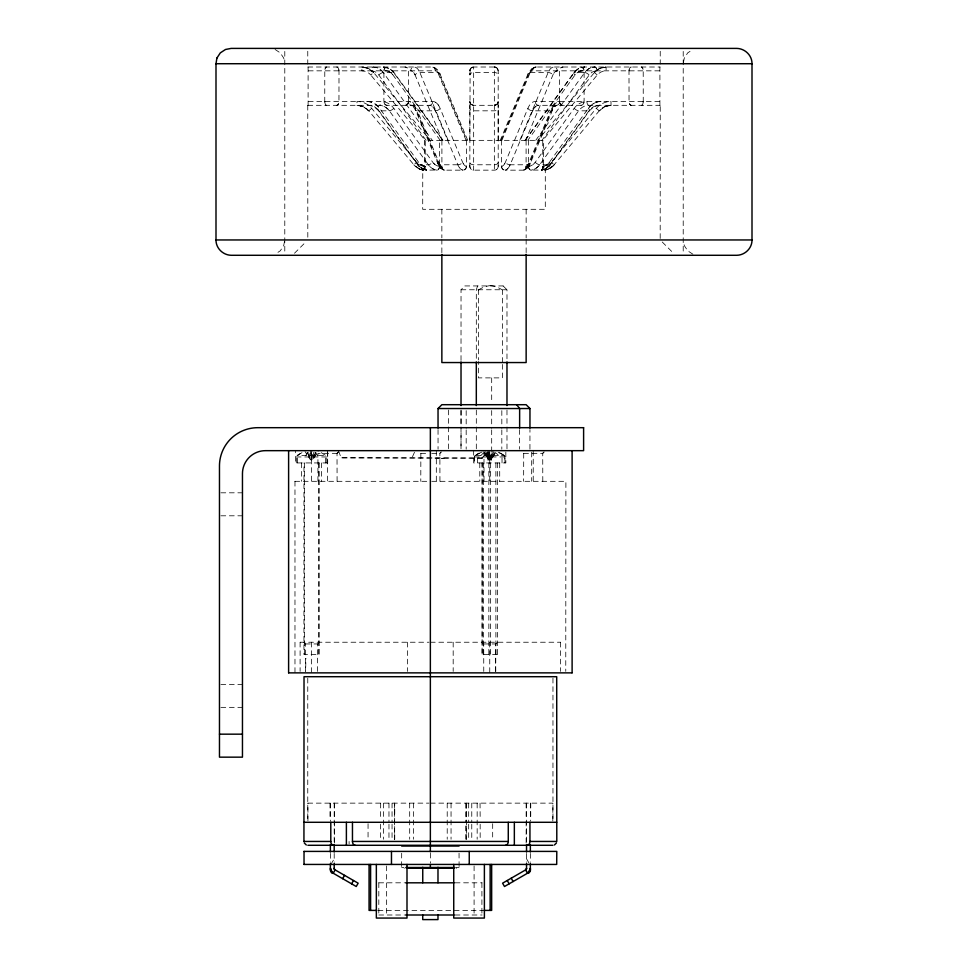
<?xml version="1.0" encoding="UTF-8"?>
<svg xmlns="http://www.w3.org/2000/svg" width="968" height="968" viewBox="0 0 968 968"><rect width="100%" height="100%" fill="white"/><g stroke="black" fill="none" stroke-linecap="round" stroke-linejoin="round"><path stroke-width="0.73" stroke-dasharray="4.84 3.63" d="M308.102 67.046L308.102 105.27M307.933 820.816L307.945 803.137M461.022 410.069L461.01 449.164L461.058 429.901M461.022 360.435L461.034 289.759L464.991 285.935M469.819 165.141L469.819 166.399A3.799 3.69 -90 0 0 473.654 170.15L494.346 170.162A3.799 3.739 69 0 0 498.205 166.399L498.181 70.833L497.056 68.123L494.346 67.01L473.654 67.01L470.097 69.43L469.819 166.399A3.799 3.739 -69 0 0 473.654 170.138L473.654 67.022A3.836 3.824 68.3 0 0 469.819 70.833A3.836 3.836 0 0 1 473.654 67.01A3.836 3.824 90 0 0 469.831 70.833M469.819 140.348L469.819 108.888M469.819 105.464L469.819 108.368A3.836 2.456 0 0 0 473.654 110.824L494.346 110.824A3.836 2.456 0 0 0 498.181 108.368L498.181 105.464M469.819 73.229L469.819 74.972A3.836 2.456 0 0 1 473.654 72.515L494.346 72.515A3.836 2.456 0 0 1 498.181 74.972L498.181 73.229M498.181 165.141L498.181 166.399A3.799 3.69 90 0 1 494.346 170.15L494.346 67.022A3.836 3.824 -68.3 0 1 498.181 70.833A3.836 3.836 0 0 0 494.346 67.01A3.836 3.824 -90 0 1 498.169 70.833M498.181 140.348L498.181 108.888M529.944 449.164L529.956 429.598M659.91 105.294L659.91 67.022M660.188 238.455L660.236 105.318M326.906 462.934L326.712 456.109L321.182 452.625M394.69 839.256L394.714 834.743M401.684 853.195L401.635 867.497L404.334 868.26M420.85 453.351L420.79 481.314M474.526 456.497L474.429 462.934L474.647 456.109L479.136 453.121A24.515 24.357 -90 0 0 475.264 455.48L474.683 456.109M523.712 453.351L523.64 481.314M303.831 642.232L305.561 643.95L305.61 671.429L305.936 658.409M317.589 671.429L317.637 643.95L319.367 642.232M495.737 671.429L495.785 643.95L497.516 642.232M489.07 451.838L481.689 458.336L487.376 452.588M499.573 452.806L504.812 456.109L504.981 462.934L504.848 456.109L498.266 452.213M493.813 451.572L489.929 459.788L490.086 452.298M380.678 803.137L380.557 818.94M495.108 452.746L490.558 459.788L490.703 452.939M316.088 452.746L312.083 459.788L312.555 450.81M490.558 459.788L491.345 450.81M495.495 452.746L490.764 459.788L491.599 452.298M296.293 462.934L296.486 456.109L301.98 452.637M313.801 452.298L312.809 459.788L310.389 459.788L305.053 451.572M492.301 450.81L491.03 459.788L488.465 459.788L484.29 452.746M488.053 455.48L487.957 462.934M307.11 452.746L311.115 459.788L312.277 452.939M490.764 459.788L492.228 451.572M284.507 241.371L283.709 245.594L280.296 250.797L277.175 252.842M683.493 62.315L684.291 58.08L687.703 52.889L692.906 49.477M459.05 853.195L459.098 867.497L456.109 868.26M485.682 451.572L489.554 459.788L491.72 452.939M477.599 285.935L476.316 289.759L476.316 360.435M315.241 452.939L312.809 459.788L318.145 451.572M414.486 452.286L411.763 458.336M501.085 140.348L528.359 74.972A3.836 2.13 22.6 0 1 530.21 72.515A15.319 7.659 90 0 1 536.091 67.01L580.921 67.01A3.836 3.194 -87.6 0 1 584.127 70.833L584.103 101.483A3.836 3.158 90 0 1 580.921 105.306L538.547 105.318A15.319 7.659 90 0 0 532.666 110.824L510.16 164.778A15.319 7.659 90 0 1 505.248 170.162A3.799 3.642 90 0 1 501.46 166.399M501.908 140.348L530.21 72.515A15.319 7.659 -90 0 1 536.091 67.01L531.686 68.692L528.298 73.229L500.262 140.348M559.528 101.483A3.836 3.461 90 0 0 563.001 105.306A3.836 3.424 87 0 1 559.564 101.483L535.231 101.483A19.154 9.583 90 0 0 527.875 108.368L505.369 162.322A11.495 5.747 -90 0 1 501.545 166.399A3.799 3.557 79.3 0 0 505.248 170.138M519.828 140.348L548.13 72.515A15.319 7.659 90 0 1 554.011 67.01A3.836 3.315 -90 0 1 557.326 70.833A11.495 5.747 -90 0 0 552.922 74.972L525.648 140.348M552.425 108.368L529.919 162.322A3.836 2.13 22.6 0 1 528.068 164.778L510.16 164.778A15.319 7.659 -90 0 1 505.248 170.162L523.168 170.162A15.319 7.659 90 0 0 528.068 164.778L550.586 110.824A3.836 2.13 22.6 0 0 552.425 108.368A19.154 9.583 90 0 1 559.782 101.483L584.103 101.483A3.836 3.194 87.6 0 1 580.921 105.306M526.907 168.287L529.992 164.064L552.498 110.11L555.329 105.742L554.386 106.516L557.689 105.052L555.644 105.403L556.467 105.318A3.836 3.315 -90 0 0 559.782 101.483M494.394 452.746L491.03 459.788L495.205 452.746M529.992 164.064L527.838 167.537L524.305 169.896L527.838 167.537M330.959 864.388L334.202 858.773M524.971 140.348L573.855 72.685L578.344 68.692L584.575 67.01L660.115 67.01M525.37 140.348L574.387 72.515A15.319 13.274 -90 0 1 584.575 67.01A3.836 1.912 -90 0 0 582.663 70.833A11.495 9.958 -90 0 0 575.016 74.972L527.778 140.348M535.715 140.348L584.732 72.515A15.319 13.274 90 0 1 594.921 67.01A3.836 1.912 90 0 1 596.832 70.833A11.495 9.958 -90 0 0 589.197 74.972L541.947 140.348M659.656 101.483L586.91 101.483A19.154 16.589 -90 0 0 574.169 108.368L535.183 162.322A11.495 9.958 -90 0 1 528.564 166.399A3.799 2.42 85.1 0 0 531.154 170.138C538.002 169.606 546.085 171.917 550.514 164.608L589.5 110.654L594.146 106.516L599.168 105.318A3.836 1.912 -90 0 0 601.08 101.483A19.154 16.589 -90 0 0 588.35 108.368L549.364 162.322A11.495 9.958 90 0 1 542.733 166.399L542.733 140.348L597.28 74.972A11.495 11.495 0 0 1 606.101 70.833L606.101 67.022L599.615 68.45L595.453 71.305L537.748 140.348M528.407 166.399A3.799 2.614 90 0 0 531.154 170.138A15.319 13.274 90 0 0 539.648 164.778L578.634 110.824A15.319 13.274 -90 0 1 588.822 105.318L660.115 105.318M542.564 166.387A3.799 1.077 90 0 1 541.499 170.15A15.319 13.274 90 0 0 549.993 164.778L588.98 110.824A15.319 13.274 -90 0 1 599.168 105.318M424.553 166.411A3.799 0.883 -90 0 1 423.718 170.138L419.434 169.025L414.715 165.806L368.76 110.824A15.319 15.319 0 0 0 356.986 105.318L356.986 101.483A19.154 19.154 0 0 1 371.7 108.368L416.712 162.322A11.495 11.495 0 0 0 424.359 166.399L424.359 140.348L543.641 140.348L543.641 166.399A11.495 11.495 0 0 0 551.288 162.322L596.3 108.368A19.154 19.154 0 0 1 611.014 101.483L611.014 105.306A15.319 15.319 0 0 0 599.24 110.824L553.285 165.806L548.566 169.025L544.415 170.162A3.799 0.883 90 0 1 543.447 166.411M550.514 164.608L543.907 169.533L545.081 169.025M337.094 481.314L337.021 453.351L338.219 452.008M439.944 481.314L439.871 453.351L441.069 452.008M542.794 481.314L542.721 453.351L543.931 452.008M599.24 110.824L604.516 106.758L611.014 105.318L604.516 106.758L599.24 110.824L596.3 108.368M294.49 253.241L305.767 242M548.566 169.025L554.228 164.778L551.288 162.322M594.34 72.515L599.615 68.45L606.101 67.01A15.319 15.319 0 0 0 594.34 72.515L597.28 74.972M337.021 453.351L338.425 452.008M439.871 453.351L441.287 452.008M542.721 453.351L544.137 452.008M488.053 452.407L481.786 457.9M474.877 455.759L476.921 454.319M373.66 72.515L368.385 68.45L361.899 67.01A15.319 15.319 0 0 1 373.66 72.515L368.385 68.45L363.532 67.094L361.899 67.01L361.899 70.833A11.495 11.495 0 0 1 370.72 74.972L373.648 72.527L430.252 140.348M368.76 110.824L363.484 106.758L356.986 105.318L363.484 106.758L368.76 110.824L371.7 108.368M419.434 169.025L413.772 164.778L416.712 162.322M525.576 169.388L526.568 168.577M418.14 168.384L422.762 170.029L422.701 209.306L545.299 209.306L545.299 170.017L552.244 166.762M300.153 453.532L297.019 455.48L326.168 455.48M549.86 168.384L551.094 167.621M482.052 451.935L475.167 455.48L504.606 455.759M547.21 169.533L545.141 170.053M494.346 105.318A3.836 3.836 0 0 0 498.181 101.483A3.836 3.824 90 0 1 494.346 105.306L497.056 104.193L498.181 101.483A3.836 3.824 68.3 0 1 494.346 105.306L473.654 105.318L470.944 104.193L469.819 101.483A3.836 3.824 -68.3 0 0 473.654 105.306A3.836 3.824 -90 0 1 469.831 101.483A3.836 3.836 0 0 0 473.654 105.318M467.738 140.348L439.702 73.229L437.258 69.466L434.765 67.639L431.909 67.01L387.079 67.01A3.836 3.158 90 0 0 383.921 70.833L383.897 101.483L408.218 101.483A19.154 9.583 -90 0 1 415.575 108.368L438.081 162.322A3.836 2.13 -22.6 0 0 439.932 164.778A15.319 7.659 -90 0 0 444.832 170.162L462.752 170.162A3.799 3.642 -90 0 0 466.54 166.399M441.287 458.336L444.009 458.324L435.83 458.336M307.885 67.01L383.425 67.01L389.656 68.692L394.145 72.685L443.029 140.348M308.344 70.833L435.225 70.833A11.495 5.747 -90 0 1 439.641 74.972L466.915 140.348M659.656 70.833L532.775 70.833A11.495 5.747 90 0 0 528.359 74.972M426.053 140.348L378.803 74.972A11.495 9.958 -90 0 0 371.167 70.833A3.836 1.912 -90 0 1 373.079 67.01A15.319 13.274 90 0 1 383.267 72.515L393.613 72.515L442.63 140.348M530.21 72.515L548.13 72.515A3.836 2.13 22.6 0 1 552.922 74.972A11.495 5.747 90 0 1 557.326 70.833M582.663 70.833A11.495 9.958 90 0 0 575.016 74.972A3.836 1.222 35.8 0 1 574.387 72.515L584.732 72.515A15.319 13.274 -90 0 1 594.921 67.01A3.836 1.912 -90 0 1 596.832 70.833M308.344 101.483L381.089 101.483A19.154 16.589 90 0 1 393.831 108.368L432.817 162.322A11.495 9.958 90 0 0 439.436 166.399A3.799 2.42 -85.1 0 1 436.846 170.138C429.998 169.618 421.903 171.893 417.486 164.608L378.5 110.654L373.854 106.516L368.832 105.318A3.836 1.912 -90 0 1 366.92 101.483A19.154 16.589 90 0 1 379.65 108.368L418.636 162.322A11.495 9.958 -90 0 0 425.267 166.399L425.267 140.348L370.72 74.972M408.472 101.483A3.836 3.461 -90 0 1 404.999 105.306A3.836 3.424 -87 0 0 408.435 101.483L432.769 101.483A19.154 9.583 -90 0 1 440.125 108.368L462.631 162.322A11.495 5.747 90 0 0 466.455 166.399A3.799 3.557 -79.3 0 1 462.752 170.138M307.885 105.318L379.178 105.318A15.319 13.274 -90 0 1 389.366 110.824L428.352 164.778A15.319 13.274 -90 0 0 436.846 170.162A3.799 2.614 -90 0 0 439.593 166.399M387.079 105.306A3.836 3.158 -90 0 1 383.921 101.483A3.836 3.194 -87.6 0 0 387.079 105.306L429.453 105.318A15.319 7.659 -90 0 1 435.334 110.824L457.84 164.778A15.319 7.659 -90 0 0 462.752 170.162A15.319 7.659 90 0 1 457.84 164.778L439.932 164.778L417.414 110.824A3.836 2.13 -22.6 0 1 415.575 108.368M393.831 108.368A3.836 1.222 -35.8 0 1 389.366 110.824L379.02 110.824A15.319 13.274 -90 0 0 368.832 105.318M435.334 110.824A15.319 7.659 90 0 0 429.453 105.318A3.836 3.315 -90 0 0 432.769 101.483A19.154 9.583 90 0 1 440.125 108.368A3.836 2.13 -22.6 0 1 435.334 110.824L417.414 110.824A15.319 7.659 90 0 0 411.533 105.318A3.836 3.315 -90 0 1 408.218 101.483M527.875 108.368A3.836 2.13 22.6 0 0 532.666 110.824L550.586 110.824A15.319 7.659 -90 0 1 556.467 105.318M366.92 101.483A19.154 16.589 -90 0 1 379.65 108.368A3.836 1.222 -35.8 0 0 379.02 110.824L418.007 164.778L428.352 164.778A3.836 1.222 -35.8 0 0 432.817 162.322A11.495 9.958 -90 0 0 439.436 166.399L439.436 140.348M528.564 140.348L528.564 166.399A11.495 9.958 90 0 0 535.183 162.322A3.836 1.222 35.8 0 0 539.648 164.778L549.993 164.778A3.836 1.222 35.8 0 0 549.364 162.322A11.495 9.958 -90 0 1 542.733 166.399M464.846 285.935L503.154 285.935M461.01 289.759L506.99 289.759L506.978 360.435M337.082 453.351L317.94 453.351L317.928 481.314M420.79 453.351L428.279 453.351M431.764 453.351L439.932 453.351M523.652 453.351L542.794 453.351M296.281 456.956L326.918 456.956M474.417 456.956L505.066 456.956M338.667 451.173L341.087 457.828L482.209 458.046M327.68 462.934L295.518 462.934L295.506 450.664M294.829 481.314L428.945 481.314M431.764 481.314L565.893 481.314L565.76 671.369M220.91 492.809L242.46 492.809M220.91 515.799L242.46 515.799M300.189 642.232L429.005 642.232M430.361 642.232L560.533 642.232M305.477 643.95L317.722 643.95M483.625 643.95L495.87 643.95M497.407 654.489L482.088 654.489L482.088 462.934M220.91 684.364L242.46 684.364M220.91 707.354L242.46 707.354M307.848 803.137L429.005 803.137M430.361 803.137L552.873 803.137L552.801 822.292M401.647 867.497L403.922 867.497M455.916 867.497L459.074 867.497M378.778 882.816L404.515 882.816M455.154 882.816L482.088 882.816M378.064 910.404L482.657 910.404M378.778 915.002L404.515 915.002M455.154 915.002L482.088 915.002M411.533 105.318L412.356 105.403L410.311 105.052L413.614 106.516L412.671 105.742L415.502 110.11L438.008 164.064L441.093 168.287L438.008 164.064M422.907 170.053L420.79 169.533M422.919 169.025L424.093 169.533L417.486 164.608M482.112 458.13L341.087 457.828M692.906 254.209L687.703 250.797L684.291 245.594L683.493 241.371M275.094 49.477L280.296 52.889L283.709 58.08L284.507 62.315M441.432 168.577L443.695 169.896L441.432 168.565M662.233 242L673.51 253.241M503.118 285.935L506.966 289.759M481.967 642.232L483.71 643.95L483.758 671.429M440.222 140.348L392.984 74.972A11.495 9.958 -90 0 0 385.337 70.833A3.836 1.912 -90 0 0 383.425 67.01A15.319 13.274 -90 0 1 393.613 72.515A3.836 1.222 -35.8 0 1 392.984 74.972A11.495 9.958 90 0 0 385.337 70.833M373.079 67.01A15.319 13.274 -90 0 1 383.267 72.515L432.285 140.348M484 452.746L488.731 459.788L487.884 452.298M484.387 452.746L488.937 459.788L488.779 452.939M526.531 858.773L529.774 864.388M485.101 452.746L488.465 459.788L487.194 450.81M466.092 140.348L437.79 72.515A15.319 7.659 90 0 0 431.909 67.01A3.836 3.315 -90 0 1 435.225 70.833M448.172 140.348L419.87 72.515A15.319 7.659 90 0 0 413.989 67.01A3.836 3.315 -90 0 0 410.674 70.833A11.495 5.747 90 0 1 415.078 74.972L442.352 140.348M307.957 452.939L310.389 459.788L309.397 452.298M487.775 452.939L489.929 459.788M487.267 451.572L488.731 459.788M310.922 452.939L312.083 459.788M491.441 455.48L491.538 462.934M488.15 450.81L488.937 459.788M310.643 450.81L311.115 459.788M480.043 803.137L480.164 818.94M495.41 658.409L495.689 671.429M489.409 452.298L489.554 459.788M394.714 813.664L394.666 803.137L394.678 839.256M438.044 429.598L438.056 449.164M307.763 105.318L307.812 238.455M683.214 51.425L683.214 252.261M660.236 51.268L660.236 64.142M629.067 70.833A3.836 2.105 -88.4 0 1 631.184 67.01A3.836 2.178 -90 0 0 628.994 70.833L629.043 101.483A3.836 2.178 90 0 0 631.184 105.306A3.836 2.105 88.4 0 1 629.067 101.483M560.617 642.232L560.617 671.417M559.552 101.483L559.552 70.833A3.836 3.424 -87 0 1 563.001 67.01A3.836 3.461 -90 0 0 559.528 70.833M552.958 678.205L552.958 820.791M533.223 450.664L533.223 481.314M531.686 452.129L531.686 481.314M530.742 803.137L530.742 819.69M530.355 803.137L530.355 820.9M530.355 853.461L530.355 862.343M526.531 803.137L526.531 843.104M526.531 853.461L526.531 862.343M526.096 140.348L526.096 166.399A3.799 2.759 90 0 1 523.168 170.15A15.319 7.659 -90 0 0 528.068 164.778M526.144 209.306L526.144 237.85M526.144 239.35L526.144 252.878M526.144 803.137L526.144 819.69M526.144 821.191L526.144 843.769M519.635 429.598L519.635 449.164M506.978 410.069L506.99 450.664M505.841 452.032L505.841 462.934L473.667 462.934L473.654 450.664M502.38 289.759L502.38 362.939M502.38 364.44L502.38 377.883L478.422 377.883L478.422 361.451M502.029 462.934L502.029 456.956A1.839 1.476 -90 0 0 501.436 455.48M501.823 410.626L501.823 428.425M501.823 429.901L501.823 449.188M501.545 140.348L501.545 166.399A11.495 5.747 90 0 0 505.369 162.322A3.836 2.13 22.6 0 0 510.16 164.778M499.706 462.934L499.706 481.314M497.407 462.934L497.358 654.489M495.894 462.934L495.894 654.489M492.676 823.732L492.676 839.534M491.684 377.883L491.684 403.136M491.684 410.565L491.684 428.388M491.684 429.877L491.684 450.664M490.643 462.934L490.643 654.489M489.748 450.664L489.748 481.314M489.748 642.232L489.748 672.869M488.852 462.934L488.852 654.489M484 450.664L484 481.314M483.601 462.934L483.601 654.489M482.137 462.934L482.137 654.489M481.907 882.816L481.907 915.002M480.164 824.204L480.164 840.006M479.789 462.934L479.789 481.314M478.422 289.759L478.422 359.951M477.454 462.934L477.454 456.956A1.839 1.476 -90 0 1 478.059 455.48M477.163 803.137L477.163 839.256M476.316 410.069L476.316 450.664M474.09 865.924L474.09 916.575M471.767 803.137L471.767 822.703M471.767 824.204L471.767 839.256M468.681 803.137L468.681 822.703M468.681 824.204L468.681 839.256M466.455 140.348L466.455 166.399A11.495 5.747 -90 0 1 462.631 162.322A3.836 2.13 -22.6 0 1 457.84 164.778M466.177 410.626L466.177 428.425M466.177 429.901L466.177 449.188M466.37 803.137L466.37 839.256M461.058 410.626L461.058 428.425M453.181 642.232L453.181 671.417M451.052 803.137L451.052 839.256M448.365 410.033L448.365 449.164M447.216 803.137L447.216 839.256M441.904 140.348L441.904 166.399A3.799 2.759 -90 0 0 444.832 170.15A15.319 7.659 90 0 1 439.932 164.778M441.856 209.306L441.856 237.85M441.856 239.35L441.856 252.878M436.314 450.664L436.314 481.314M430.361 853.195L430.361 863.202M413.505 803.137L413.505 839.256M409.682 803.137L409.682 839.256M408.448 101.483L408.448 70.833A3.836 3.424 87 0 0 404.999 67.01A3.836 3.461 90 0 1 408.472 70.833M407.54 642.232L407.54 671.417M394.363 803.137L394.363 839.256M392.052 803.137L392.052 822.703M392.052 824.204L392.052 839.256M388.967 803.137L388.967 822.703M388.967 824.204L388.967 839.256M386.643 865.924L386.643 916.575M383.558 803.137L383.558 839.256M380.557 824.204L380.557 840.006M378.815 882.816L378.815 915.002M368.058 823.732L368.058 839.534M349.097 841.446L349.097 843.999M338.933 70.833A3.836 2.105 88.4 0 0 336.816 67.01A3.836 2.178 90 0 1 339.006 70.833L338.957 101.483A3.836 2.178 -90 0 1 336.816 105.306A3.836 2.105 -88.4 0 0 338.933 101.483M334.589 803.137L334.589 819.69M334.589 821.191L334.589 843.769M334.202 803.137L334.202 843.104M334.202 853.461L334.202 862.343M330.366 803.137L330.366 820.9M330.366 853.461L330.366 862.343M329.991 803.137L329.991 819.69M327.692 452.032L327.692 462.934M327.511 450.664L327.511 481.314M325.671 462.934L325.671 456.956A1.839 1.694 -90 0 0 324.994 455.48M321.558 462.934L321.558 481.314M319.234 462.934L319.234 654.489L303.94 654.489L303.964 462.934M318.641 462.934L318.641 654.489M311.599 450.664L311.599 481.314M311.599 642.232L311.599 672.869M307.763 51.268L307.763 64.142M307.763 678.205L307.763 820.791M304.557 462.934L304.557 654.489M301.641 462.934L301.641 481.314M300.104 642.232L300.104 671.417M297.527 462.934L297.527 456.956A1.839 1.694 -90 0 1 298.204 455.48M294.974 481.314L294.974 672.869M284.786 51.425L284.786 252.261M584.732 72.515A3.836 1.222 35.8 0 1 589.197 74.972M643.175 101.483A3.836 1.646 90 0 1 641.53 105.306A3.836 1.718 88.5 0 0 643.248 101.483L643.212 70.833A3.836 1.718 -88.5 0 0 641.53 67.01A3.836 1.646 -90 0 1 643.175 70.833M588.822 105.318A3.836 1.912 -90 0 1 586.91 101.483M549.993 164.778A15.319 13.274 -90 0 1 541.499 170.162A3.799 1.307 86 0 0 542.794 166.399M574.169 108.368A3.836 1.222 35.8 0 0 578.634 110.824L588.98 110.824A3.836 1.222 35.8 0 0 588.35 108.368A19.154 16.589 90 0 1 601.08 101.483M539.648 164.778A15.319 13.274 -90 0 1 531.154 170.162M580.921 67.01A3.836 3.158 -90 0 1 584.079 70.833M532.666 110.824A15.319 7.659 -90 0 1 538.547 105.318A3.836 3.315 -90 0 1 535.231 101.483M498.181 162.322A3.836 2.456 0 0 1 494.346 164.778L473.654 164.778A3.836 2.456 0 0 1 469.819 162.322M439.641 74.972A3.836 2.13 -22.6 0 0 437.79 72.515L419.87 72.515A3.836 2.13 -22.6 0 0 415.078 74.972A11.495 5.747 -90 0 0 410.674 70.833M444.832 170.126A3.799 2.916 -84.2 0 1 441.856 166.399M378.803 74.972A3.836 1.222 -35.8 0 1 383.267 72.515M389.366 110.824A15.319 13.274 90 0 0 379.178 105.318A3.836 1.912 -90 0 0 381.089 101.483M425.267 166.399A11.495 9.958 90 0 1 418.636 162.322A3.836 1.222 -35.8 0 0 418.007 164.778A15.319 13.274 -90 0 0 426.501 170.162A3.799 1.077 -90 0 1 425.436 166.387M425.206 166.399A3.799 1.307 -86 0 0 426.501 170.09A15.319 13.274 90 0 1 418.007 164.778M423.585 170.162A15.319 15.319 0 0 1 413.772 164.778M424.311 166.387A3.799 0.641 -86.2 0 1 423.706 169.811M383.425 67.01A15.319 13.274 90 0 1 393.613 72.515M324.825 101.483A3.836 1.646 -90 0 0 326.47 105.306A3.836 1.718 -88.5 0 1 324.752 101.483L324.788 70.833A3.836 1.718 88.5 0 1 326.47 67.01A3.836 1.646 90 0 0 324.825 70.833M436.846 170.162A15.319 13.274 90 0 1 428.352 164.778M526.144 166.399A3.799 2.916 84.2 0 1 523.168 170.126M574.387 72.515A15.319 13.274 90 0 1 584.575 67.01M554.228 164.778A15.319 15.319 0 0 1 544.415 170.162M544.294 169.811A3.799 0.641 86.2 0 1 543.689 166.387M383.873 70.833A3.836 3.194 87.6 0 1 387.079 67.01M478.519 289.928A28.822 27.164 90 0 1 490.365 285.584M490.437 285.584A28.786 27.128 90 0 1 502.283 289.928M496.124 453.121A24.515 14.653 -90 0 1 498.459 455.48M481.036 455.48A24.515 14.653 90 0 1 483.371 453.121M305.827 455.48A24.515 9.704 90 0 1 308.199 452.213M314.999 452.213A24.515 9.704 90 0 1 317.371 455.48M500.347 453.121A24.515 24.357 -90 0 1 504.231 455.48M466.044 803.137L466.019 822.703L466.068 803.137M442.436 169.388L440.162 167.537L442.424 169.388M466.044 839.256L466.019 824.204L466.044 839.256M536.091 67.01A3.836 3.315 90 0 0 532.775 70.833A3.836 3.315 -90 0 1 536.091 67.01M526.096 166.399A11.495 5.747 -90 0 0 529.919 162.322A11.495 5.747 90 0 1 526.096 166.399M438.081 162.322A11.495 5.747 -90 0 0 441.904 166.399A11.495 5.747 90 0 1 438.081 162.322"/><path stroke-width="1.45" d="M461.022 405.556L461.022 361.947M529.956 428.098L529.968 408.532L526.132 404.697L441.868 404.697L438.032 408.532L438.044 428.098M303.94 841.446L304.025 676.705L556.709 676.705L556.794 841.446L529.944 841.446A3.848 2.723 -90 0 1 527.209 845.27M530.343 868.732L530.355 863.819M335.158 869.917L358.148 883.191L356.236 886.506L333.246 873.245L335.158 869.917A1.912 1.912 0 0 1 334.202 868.26L334.202 863.722M342.624 878.654L344.548 875.338M351.59 883.832L353.501 880.517M556.503 842.91L554.422 844.979M526.531 863.722L526.531 868.26A1.912 1.912 0 0 1 525.563 869.917L502.586 883.191L504.497 886.506L527.487 873.245A5.747 5.747 0 0 0 530.355 868.26M215.816 63.719L752.184 63.719M215.816 239.955L752.184 239.955M438.044 408.532L529.956 408.532M288.706 672.869L572.028 672.869M219.47 734.168L242.46 734.168M304.025 822.292L556.709 822.292M304.037 841.446L330.79 841.446A3.848 2.723 -90 0 0 333.524 845.27M352.461 822.292L352.461 841.446L508.273 841.446L508.273 822.292M307.86 845.282L552.873 845.282M401.647 846.044L459.074 846.044M303.94 851.404L556.794 851.404L556.697 864.436L303.94 864.436M405.834 867.497L454.887 867.497M406.487 868.26L454.234 868.26M405.58 882.816L454.053 882.816M376.733 910.404L369.062 910.404L369.062 864.436M484 910.404L491.659 910.404L491.659 864.436M405.58 915.002L454.053 915.002M306.299 844.979L304.23 842.91M516.67 404.697L519.635 408.532L519.635 428.098M525.563 869.917L527.487 873.245M511.213 878.218L513.125 881.533M507.232 880.517L509.144 883.832M330.366 863.819L330.391 868.732A5.614 4.852 8.2 0 0 332.254 873.33M572.112 450.664L572.112 672.869M530.355 844.58L530.355 851.985M529.944 822.292L529.944 841.446M526.531 844.58L526.531 851.985M526.144 254.378L526.144 362.552L441.856 362.552L441.856 254.378M514.347 822.292L514.347 845.282M506.978 361.947L506.978 405.556M490.135 864.436L490.135 910.404M484.387 864.436L484.387 918.063L453.738 918.063L453.738 864.436M476.316 361.947L476.316 405.556M469.25 851.404L469.25 864.436M437.984 867.255L437.984 882.816M437.984 915.002L437.984 919.6L422.726 919.6L422.75 915.002M430.361 427.687L430.361 851.767M430.361 864.642L430.361 868.187M422.75 867.255L422.75 882.816M406.996 864.436L406.996 918.063L376.346 918.063L376.346 864.436M391.471 851.404L391.471 864.436M370.599 864.436L370.599 910.404M346.387 822.292L346.387 845.282M334.202 844.58L334.202 851.985M330.79 822.292L330.79 841.446M330.366 844.58L330.366 851.985M304.025 851.404L304.025 864.436M288.609 450.664L288.609 672.869M334.625 869.506A1.9 1.888 -25.6 0 1 334.19 868.26A1.9 1.827 50 0 0 334.686 869.458M333.246 873.245A5.747 5.747 0 0 1 330.366 868.26M333.004 872.567A5.687 4.066 36.6 0 1 330.754 868.647M355.195 845.27A3.848 2.723 -90 0 1 352.461 841.446M508.273 841.446A3.848 2.723 -90 0 1 505.538 845.27M530.44 868.72A5.614 4.852 -8.2 0 1 528.48 873.33M529.98 868.647A5.687 4.066 -36.6 0 1 527.717 872.567M216.892 58.08L215.997 63.719L215.997 239.955C215.84 248.207 223.015 255.116 231.146 255.286L736.854 255.286C744.985 255.116 752.16 248.207 752.003 239.955L752.003 63.719C752.16 55.478 744.985 48.569 736.854 48.4L231.146 48.4L225.508 49.477L220.305 52.889L216.892 58.08M583.607 427.687L257.778 427.687A38.309 38.309 0 0 0 219.47 465.995L219.47 757.158L242.46 757.158L242.46 473.654A22.99 22.99 0 0 1 265.438 450.664L583.607 450.664L583.607 427.687M526.096 869.506A1.9 1.888 25.6 0 0 526.531 868.26A1.9 1.827 -50 0 1 526.048 869.458"/></g></svg>
